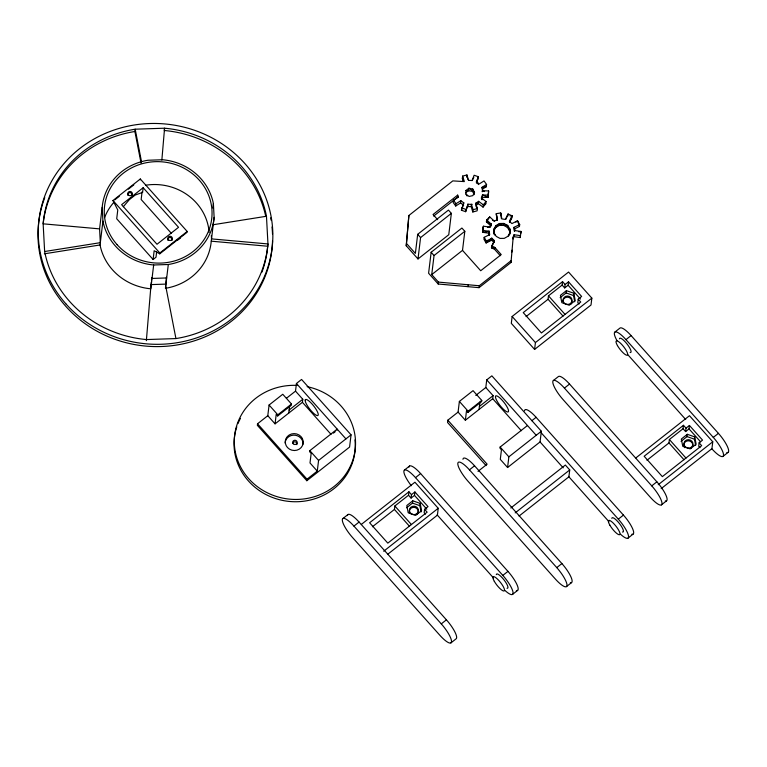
<?xml version="1.0" encoding="UTF-8"?>
<svg xmlns="http://www.w3.org/2000/svg" width="767" height="767" viewBox="0 0 767 767"><rect width="100%" height="100%" fill="white"/><g stroke="black" fill="none" stroke-linecap="round" stroke-linejoin="round"><path stroke-width="1.15" d="M493.862 233.724L493.967 229.007L496 225.527L499.614 223.494L503.861 223.456L507.581 225.421L509.796 228.863L509.902 232.852L508.54 236.083M509.691 233.58L509.796 228.863L509.672 234.76M467.64 178.807L468.618 180.37L472.108 180.533L474.111 175.25L478.34 176.726L476.336 182L479.097 184.042L484.025 180.926L486.566 184.444L481.628 187.56L482.51 189.459L482.242 191.74L482.635 190.715L488.598 190.954L488.195 197.474L481.868 197.311L481.36 198.039L482.625 199.688M488.598 190.954L488.195 197.474L482.491 194.943L481.59 199.602M514.532 231.423L514.024 227.339L519.69 224.539L517.552 220.791L511.896 223.59L509.374 221.299L512.155 215.882L508.099 213.993L505.319 219.42L501.867 218.921L500.717 212.967L496.297 213.667L497.035 220.551M146.353 340.682L151.233 282.304M161.856 160.035L164.569 128.204L135.174 129.201A112.864 106.057 6.9 0 0 43.144 223.83L44.639 251.518A112.864 106.057 6.9 0 0 146.535 339.57L175.931 338.573A112.864 106.057 6.9 0 0 267.961 243.944L266.465 216.256A112.864 106.057 6.9 0 0 164.569 128.204L164.291 130.495A112.864 106.057 6.9 0 1 265.727 216.284M408.878 215.489L406.491 243.465L415.369 253.407L417.679 234.328L448.446 210.091L451.36 213.351L448.772 234.721L418.005 258.949L406.213 245.756L408.878 215.489L452.808 180.887L464.342 181.597L462.626 176.094L466.94 174.962L468.618 180.37M511.004 262.487L511.234 260.579L479.27 285.755L438.436 282.103L431.735 274.605L462.511 250.368L464.821 231.298L461.907 228.039L431.14 252.266L428.6 273.253L438.206 284.011L479.039 287.663L511.004 262.487L513.2 237.022L514.072 234.75L520.448 235.642L520.218 237.549L513.842 236.658L513.008 238.978L513.2 237.022M44.639 251.518L100.324 242.669L99.576 228.873L102.184 207.358A56.202 52.808 6.9 0 1 148.012 160.245L162.652 159.747A56.202 52.808 6.9 0 1 213.389 203.591L214.127 217.377L211.251 241.183A56.202 52.808 6.9 0 1 166.525 288.114M102.931 221.145A56.202 52.808 6.9 0 0 153.668 264.989L150.783 288.795A56.202 52.808 6.9 0 1 100.046 244.961L102.931 221.145L102.184 207.358M153.103 259.495L154.157 250.723L159.737 253.839L187.09 232.296L187.186 231.461L140.313 178.989L112.96 200.523L117.773 209.976L116.709 218.758L153.103 259.495L156.008 257.204L156.669 251.71M141.032 163.026L134.896 131.493L135.174 129.201L141.54 161.904M140.217 179.823L140.313 178.989M123.305 206.716L129.297 199.698L135.203 195.048L142.595 192.383L143.161 187.714L178.529 227.31L156.995 244.27L121.617 204.674L143.161 187.714M151.511 280.003L151.799 277.702M159.737 253.839L159.833 252.995L187.186 231.461M175.931 338.573L165.701 286.014L166.439 277.203M165.423 288.306L168.309 264.5A56.202 52.808 6.9 0 0 214.127 217.377M212.833 208.116L213.389 203.591M261.921 272.17A112.864 106.057 6.9 0 0 267.683 246.236L267.961 243.944L211.529 238.892L211.337 235.45M267.788 415.714L275.065 423.854L276.225 414.324L277.683 415.954L291.355 405.177L291.498 404.036L282.764 394.257L269.083 405.024L267.788 415.714L257.53 423.787L257.348 425.311L306.838 480.717L349.579 447.065L351.056 434.851L301.565 379.444L296.436 383.49L295.516 391.122L286.398 398.294M277.683 415.954L277.817 414.803L291.498 404.036M288.747 413.087L289.638 405.714M275.065 423.854L302.419 402.32L302.792 399.262L295.516 391.122M337.058 430.258L337.192 429.117L309.839 450.651L309.705 451.801L311.162 453.431L310.002 462.971L317.279 471.12L307.021 479.193L306.838 480.717M317.279 471.12L318.573 460.43L351.056 434.851M406.213 245.756L406.491 243.465M418.005 258.949L420.584 237.588L451.36 213.351M372.446 526.747L394.43 509.432L394.842 505.999L408.523 495.233L408.936 491.791L411.486 494.648L411.064 498.08L408.523 495.233M431.735 274.605L434.045 255.526L464.821 231.298M438.206 284.011L438.436 282.103M406.52 507.812L412.502 503.104L412.78 500.813L420.182 503.392L421.601 510.688L415.618 515.405L408.217 512.816L406.798 505.52L412.78 500.813M411.064 498.08L414.487 495.386L414.899 491.954L428.005 506.623L424.582 509.317L424.17 512.749L425.445 514.178M437.66 219.678L433.039 214.501L457.678 195.106L458.273 197.177L453.47 200.206L453.192 202.498L455.723 206.016L460.564 202.967L460.842 200.676L463.93 202.958M455.723 206.016L456.001 203.725L453.47 200.206M421.121 511.934L419.904 505.683L420.182 503.392M433.671 216.073L457.4 197.397L457.678 195.106M462.348 178.385L463.316 178.308L463.038 180.6L462.348 178.385L462.626 176.094M465.646 211.692L467.956 204.29L465.646 211.692L461.418 210.216L463.661 202.756L463.383 205.048M466.662 177.254L466.94 174.962M467.87 204.271L467.678 206.582L471.149 206.611L472.817 211.98L477.132 210.848L477.4 208.557L475.741 203.217L478.608 201.338L483.325 204.827L485.789 203.801L486.067 201.51L481.36 198.039M472.76 189.018L474.505 192.316L474.227 194.607L472.482 191.309L472.76 189.018L468.944 188.203L465.933 190.504L466 194.166L467.132 195.997M471.149 206.611L471.427 204.329L473.095 209.688L472.817 211.98M458.081 412.109L465.358 420.249L466.518 410.719L467.966 412.349L481.647 401.572L481.781 400.432L473.047 390.652L459.375 401.419L458.081 412.109L447.823 420.182L447.545 422.473L486.067 465.588M361.343 524.417L414.937 482.213L438.225 508.281L437.401 515.156L387.565 554.397M476.46 183.236L478.34 176.726M485.789 203.801L483.047 207.109L478.33 203.629L476.221 203.073L475.943 205.355L478.33 203.629L478.608 201.338M467.956 286.666L468.186 284.758M483.047 207.109L483.325 204.827L486.067 201.51M482.338 189.228L486.288 186.736L486.566 184.444M497.093 220.417L496.297 213.667L497.457 219.64L494.36 221.117L489.739 216.917L486.642 219.937L491.283 224.156L489.701 227.09L483.421 226.217L482.596 232.305L489.145 231.279L488.905 233.187L482.596 232.305L482.827 230.397L489.145 231.279L489.691 234.587L484.178 237.319L483.948 239.227L486.086 242.976L491.637 240.224L494.437 240.656L491.484 247.885L494.6 249.342L500.285 255.699M483.191 228.125L483.421 226.217L482.596 232.305M486.412 221.845L491.283 224.156L491.053 226.064L486.412 221.845L486.642 219.937M479.039 287.663L479.27 285.755M484.178 237.319L486.316 241.068L486.086 242.976L491.868 238.316L491.637 240.224M467.966 412.349L468.11 411.198L481.781 400.432M491.618 238.086L494.437 240.656L491.714 245.977L491.484 247.885L494.83 247.434L501.225 254.586L480.708 270.741L462.511 250.368M494.6 249.342L494.83 247.434L491.714 245.977M500.477 214.875L500.717 212.967L501.378 218.585M479.039 409.482L479.931 402.109M475.78 395.408L485.808 387.517L486.729 379.886L491.858 375.84L541.349 431.246L540.054 441.936L507.572 467.515L500.295 459.366L501.445 449.826L499.998 448.196L500.132 447.046L527.485 425.512M507.869 215.901L508.099 213.993L505.952 219.237M507.581 225.421L509.566 230.771L507.351 227.329L507.581 225.421L499.384 225.402L495.77 227.435L493.737 230.915L493.814 233.906M510.017 215.891L512.155 215.882L511.925 217.79L509.604 222.305M465.358 420.249L492.711 398.715L493.085 395.657L485.808 387.517M511.896 252.075L512.126 250.167M513.842 236.658L514.072 234.75M514.743 228.787L519.46 226.447L519.69 224.539M520.803 233.369L521.033 231.461L514.676 230.57L514.705 229.304L514.475 231.212L514.024 227.339M512.135 316.483L511.311 323.358L534.599 349.426L591.012 304.998L591.846 298.133L568.558 272.055L512.135 316.483L535.424 342.561L534.599 349.426M507.572 467.515L508.866 456.825L541.349 431.246M526.066 316.589L548.05 299.283L548.463 295.841L562.134 285.075L562.556 281.642L565.106 284.49L564.685 287.932L562.134 285.075M560.14 297.663L566.123 292.946L566.401 290.655L573.802 293.243L575.221 300.539L569.239 305.247L561.837 302.668L560.418 295.372L566.401 290.655M564.685 287.932L568.107 285.238L568.52 281.805L581.626 296.465L578.203 299.159L577.791 302.591L579.056 304.02M574.742 301.786L573.524 295.535L573.802 293.243M510.822 508.003L565.356 465.051L569.728 469.941L568.893 476.815L519.058 516.057M646.984 460.238L668.968 442.933L669.38 439.491L683.061 428.724L683.474 425.292L686.024 428.139L685.612 431.581L683.061 428.724M681.058 441.313L687.04 436.596L687.318 434.304L694.72 436.893L696.139 444.189L690.156 448.896L682.755 446.317L681.336 439.021L687.318 434.304M685.612 431.581L689.025 428.887L689.437 425.455L702.543 440.114L699.12 442.808L698.708 446.241L699.983 447.669M695.659 445.435L694.442 439.184L694.72 436.893M635.881 457.918L689.475 415.704L712.764 441.782L711.939 448.647L661.164 488.637M520.218 237.549L521.033 231.461L518.837 231.797M481.801 198.816L482.491 194.943L488.474 195.182L488.32 193.246M475.713 204.693L476.221 203.073M461.418 210.216L462.99 206.083M489.988 227.435L491.283 224.156M509.576 222.162L512.155 215.882M472.108 180.533L473.833 177.541M476.336 182L478.062 179.008M509.902 232.852L507.869 236.332L504.245 238.364L500.007 238.403L496.287 236.437L494.073 232.995L493.967 229.007L493.737 230.915L496 225.527L495.77 227.435L499.614 223.494L499.384 225.402L503.861 223.456L503.631 225.364L507.351 227.329M487.074 220.858L489.739 216.917M515.875 222.133L517.552 220.791L519.46 226.447M114.686 199.928L119.249 196.342M128.367 189.161L133.832 184.857M177.551 240.244L180.456 237.952M289.111 410.038L302.792 399.262M333.405 433.134L335.237 431.696M562.556 281.642L523.238 312.61L541.425 332.974L580.753 302.016L578.203 299.159M565.106 284.49L568.52 281.805M535.424 342.561L591.846 298.133M479.404 406.433L493.085 395.657M342.887 518.54L348.017 514.494M404.43 470.075L409.559 466.029M353.942 526.104L441.284 623.878A16.855 4.209 51.8 0 1 451.504 641.816A16.855 4.209 51.8 0 1 439.903 635.316L352.561 537.542A16.855 4.209 51.8 0 1 342.331 519.604A16.855 4.209 51.8 0 1 353.942 526.104L359.071 522.059L446.413 619.832A16.855 4.209 51.8 0 1 456.087 638.844L450.958 642.88M411.304 485.722A16.855 4.209 51.8 0 1 404.065 470.497A16.855 4.209 51.8 0 1 415.493 477.63L420.623 473.594L507.955 571.367A16.855 4.209 51.8 0 1 516.373 590.542M408.936 491.791L369.617 522.758L387.814 543.132L427.133 512.164L424.582 509.317M553.352 380.528L558.481 376.492A16.855 4.209 51.8 0 1 569.545 384.056L656.878 481.829A16.855 4.209 51.8 0 1 665.296 500.995M614.904 332.063L620.033 328.027A16.855 4.209 51.8 0 1 631.088 335.582L718.43 433.365A16.855 4.209 51.8 0 1 726.838 452.53M411.486 494.648L414.899 491.954M564.416 388.092L651.749 485.866A16.855 4.209 51.8 0 1 661.979 503.814A16.855 4.209 51.8 0 1 650.368 497.313L563.026 399.54A16.855 4.209 51.8 0 1 552.806 381.592A16.855 4.209 51.8 0 1 564.416 388.092L569.545 384.056M617.061 340.749A16.855 4.209 51.8 0 1 615.441 331.862A16.855 4.209 51.8 0 1 625.958 339.628L631.088 335.582M469.433 469.835L556.765 567.609A16.855 4.209 51.8 0 1 566.995 585.557A16.855 4.209 51.8 0 1 555.385 579.056L468.043 481.283A16.855 4.209 51.8 0 1 457.822 463.335A16.855 4.209 51.8 0 1 469.433 469.835L474.562 465.799L561.895 563.572A16.855 4.209 51.8 0 1 570.312 582.738M531.828 420.7L536.104 417.325L623.446 515.108A16.855 4.209 51.8 0 1 631.855 534.273M478.014 471.36L487.131 464.179L447.823 420.182M383.692 551.233L438.225 508.281M515.184 512.893L569.728 469.941M683.474 425.292L644.155 456.26L662.352 476.623L701.671 445.665L699.12 442.808M686.024 428.139L689.437 425.455M441.284 623.878L446.413 619.832M504.983 590.475A16.855 4.209 51.8 0 0 513.018 592.258A16.855 4.209 51.8 0 0 502.826 575.403L507.955 571.367M512.5 594.415L517.629 590.379M651.749 485.866L656.878 481.829M711.91 448.848A16.855 4.209 51.8 0 0 723.521 455.339A16.855 4.209 51.8 0 0 713.3 437.401L718.43 433.365M658.23 484.725L712.764 441.782M556.765 567.609L561.895 563.572M620.474 534.206A16.855 4.209 51.8 0 0 628.509 535.989A16.855 4.209 51.8 0 0 618.317 519.144L623.446 515.108M661.422 504.878L666.552 500.832M722.974 456.403L728.104 452.367M566.439 586.621L571.568 582.575M627.991 538.156L633.111 534.11M465.665 192.785L468.666 190.494L468.944 188.203L474.505 192.316L472.875 195.623L469.088 196.448L466 194.166M456.001 203.725L460.842 200.676M486.316 241.068L491.868 238.316M457.4 197.397L458.225 197.1M473.095 209.688L477.4 208.557L475.952 206.275M481.628 187.56L486.288 186.736M213.101 224.741L266.465 216.256M44.361 253.81L100.046 244.961M487.534 227.435L489.701 227.09M153.668 264.989L168.309 264.5M152.039 278.45L166.679 277.951M150.955 284.605L165.595 284.116M465.933 190.504L472.482 191.309M467.956 204.29L472.213 204.329M99.576 228.873L43.144 223.83A112.864 106.057 6.9 0 1 134.896 131.493M211.251 241.183L267.683 246.236M461.686 207.934L465.924 209.401M566.123 292.946L573.524 295.535M687.04 436.596L694.442 439.184M412.502 503.104L419.904 505.683M484.523 191.558L482.635 190.715L482.51 189.459M492.424 220.206L494.36 221.117M460.564 202.967L463.651 205.249M491.379 239.994L494.207 242.564M625.958 339.628L713.3 437.401M568.107 285.238L580.437 299.034M627.751 354.622L685.708 419.511M689.025 428.887L700.587 441.821M548.463 295.841L565.078 314.441M548.05 299.283L563.074 316.109M669.38 439.491L685.995 458.091M668.968 442.933L684.001 459.759M417.679 234.328L420.584 237.588M431.14 252.266L434.045 255.526M541.301 432.924L618.317 519.144M486.729 379.886L536.219 435.292M540.054 441.936L563.208 467.851M568.491 476.365L608.988 521.704M492.711 398.715L521.301 430.709M459.375 401.419L468.11 411.198M500.132 447.046L508.866 456.825M415.493 477.63L502.826 575.403M437.132 514.858L493.507 577.963M414.487 495.386L426.816 509.192M142.595 192.383L142.087 191.817L141.157 199.506L171.214 233.158M296.436 383.49L345.927 438.897M302.419 402.32L331.008 434.314M394.842 505.999L411.457 524.599M394.43 509.432L409.463 526.258M112.96 200.523L159.833 252.995M269.083 405.024L277.817 414.803M309.839 450.651L318.573 460.43M257.53 423.787L307.021 479.193M494.073 232.995L494.868 235.133M477.889 182.805L478.349 184.569M488.79 232.459L489.25 235.344M489.145 231.279L489.365 235.392M104.619 217.54A53.93 50.68 6.9 0 1 113.852 202.363M145.644 185.23A53.93 50.68 6.9 0 1 209.132 232.324M272.534 240.905A117.399 110.323 6.9 0 1 133.707 344.402A117.399 110.323 6.9 0 1 44.764 197.618M270.646 217.828A117.399 110.323 6.9 0 1 271.058 220.1M272.007 226.984A117.399 110.323 6.9 0 1 272.506 233.945M167.877 240.359A2.243 2.109 6.9 0 1 169.929 237.473A2.243 2.109 6.9 0 1 172.038 240.387M127.744 195.269A2.243 2.109 6.9 0 1 127.686 194.971M127.705 194.387A2.243 2.109 6.9 0 1 130.371 192.709A2.243 2.109 6.9 0 1 132.097 195.297M562.92 301.652A4.497 4.228 6.9 0 1 568.903 297.423A4.497 4.228 6.9 0 1 570.658 304.346M462.952 459.299A16.855 4.209 51.8 0 1 474.562 465.799M611.798 518.348A8.993 2.243 51.8 0 1 619.487 523.602A8.993 2.243 51.8 0 1 622.478 532.039M524.494 410.834A16.855 4.209 51.8 0 1 536.104 417.325M347.461 515.558A16.855 4.209 51.8 0 1 359.071 522.059M409.473 512.672A4.497 4.228 6.9 0 1 414.842 507.447A4.497 4.228 6.9 0 1 417.037 514.504M496.316 574.617A8.993 2.243 51.8 0 1 504.005 579.871A8.993 2.243 51.8 0 1 506.997 588.299M409.012 467.093A16.855 4.209 51.8 0 1 420.623 473.594M619.439 338.832A8.993 2.243 51.8 0 1 627.128 344.086A8.993 2.243 51.8 0 1 630.119 352.523M684.011 446.173A4.497 4.228 6.9 0 1 688.45 440.814A4.497 4.228 6.9 0 1 692.553 446.509M691.575 447.995A4.497 4.228 6.9 0 1 690.856 448.561M684.902 447.727A4.497 4.228 6.9 0 1 684.375 446.988M292.62 443.182A2.243 2.109 6.9 0 1 295.496 441.936A2.243 2.109 6.9 0 1 296.858 444.659M354.977 439.875A60.679 57.017 6.9 0 1 288.469 501.359A60.679 57.017 6.9 0 1 236.792 426.835M237.991 423.576A60.679 57.017 6.9 0 1 240.445 418.36M307.126 386.664A60.679 57.017 6.9 0 1 342.437 478.493A60.679 57.017 6.9 0 1 239.898 465.579A60.679 57.017 6.9 0 1 296.992 385.389M285.094 442.933A8.993 8.447 6.9 0 1 291.153 435.551A8.993 8.447 6.9 0 1 300.798 438.101L302.112 439.951A8.993 8.447 6.9 0 1 303.023 444.246M305.208 399.971L305.199 400.978A10.115 2.522 51.8 0 0 310.846 410.441L312.562 412.301A10.115 2.522 51.8 0 0 318.267 414.448A10.115 2.522 51.8 0 0 312.006 403.941A10.115 2.522 51.8 0 0 305.208 399.971M495.492 396.366L495.492 397.373A10.115 2.522 51.8 0 0 501.139 406.836L502.855 408.696A10.115 2.522 51.8 0 0 508.559 410.844A10.115 2.522 51.8 0 0 502.289 400.336A10.115 2.522 51.8 0 0 495.492 396.366M302.294 438.427L300.99 436.576A8.993 8.447 6.9 0 0 289.236 434.975A8.993 8.447 6.9 0 0 286.196 445.713L287.51 447.564A8.993 8.447 6.9 0 0 299.255 449.155A8.993 8.447 6.9 0 0 302.294 438.427M117.121 244.683A53.93 50.68 6.9 0 0 208.931 230.081A53.93 50.68 6.9 0 0 148.415 162.345A53.93 50.68 6.9 0 0 117.121 244.683M66.24 304.221A117.399 110.323 6.9 0 0 266.063 272.448A117.399 110.323 6.9 0 0 134.35 124.992A117.399 110.323 6.9 0 0 66.24 304.221M168.539 239.908A2.243 2.109 6.9 0 0 172.278 238.93A2.243 2.109 6.9 0 0 169.459 236.361A2.243 2.109 6.9 0 0 168.539 239.908M128.511 195.096A2.243 2.109 6.9 0 0 132.24 194.109A2.243 2.109 6.9 0 0 129.431 191.549A2.243 2.109 6.9 0 0 128.511 195.096M564.8 303.55A4.497 4.228 6.9 0 0 571.99 300.865A4.497 4.228 6.9 0 0 565.825 296.311A4.497 4.228 6.9 0 0 564.8 303.55M609.823 525.107A8.993 2.243 51.8 0 0 619.726 534.647A8.993 2.243 51.8 0 0 613.054 522.921A8.993 2.243 51.8 0 0 609.823 525.107M411.179 513.708A4.497 4.228 6.9 0 0 418.37 511.014A4.497 4.228 6.9 0 0 412.215 506.46A4.497 4.228 6.9 0 0 411.179 513.708M494.341 581.376A8.993 2.243 51.8 0 0 504.245 590.906A8.993 2.243 51.8 0 0 497.572 579.19A8.993 2.243 51.8 0 0 494.341 581.376M617.464 345.591A8.993 2.243 51.8 0 0 627.377 355.131A8.993 2.243 51.8 0 0 620.695 343.405A8.993 2.243 51.8 0 0 617.464 345.591M685.727 447.199A4.497 4.228 6.9 0 0 692.917 444.515A4.497 4.228 6.9 0 0 686.753 439.961A4.497 4.228 6.9 0 0 685.727 447.199M293.215 443.738A2.243 2.109 6.9 0 0 297.04 443.134A2.243 2.109 6.9 0 0 294.518 440.306A2.243 2.109 6.9 0 0 293.215 443.738"/></g></svg>
